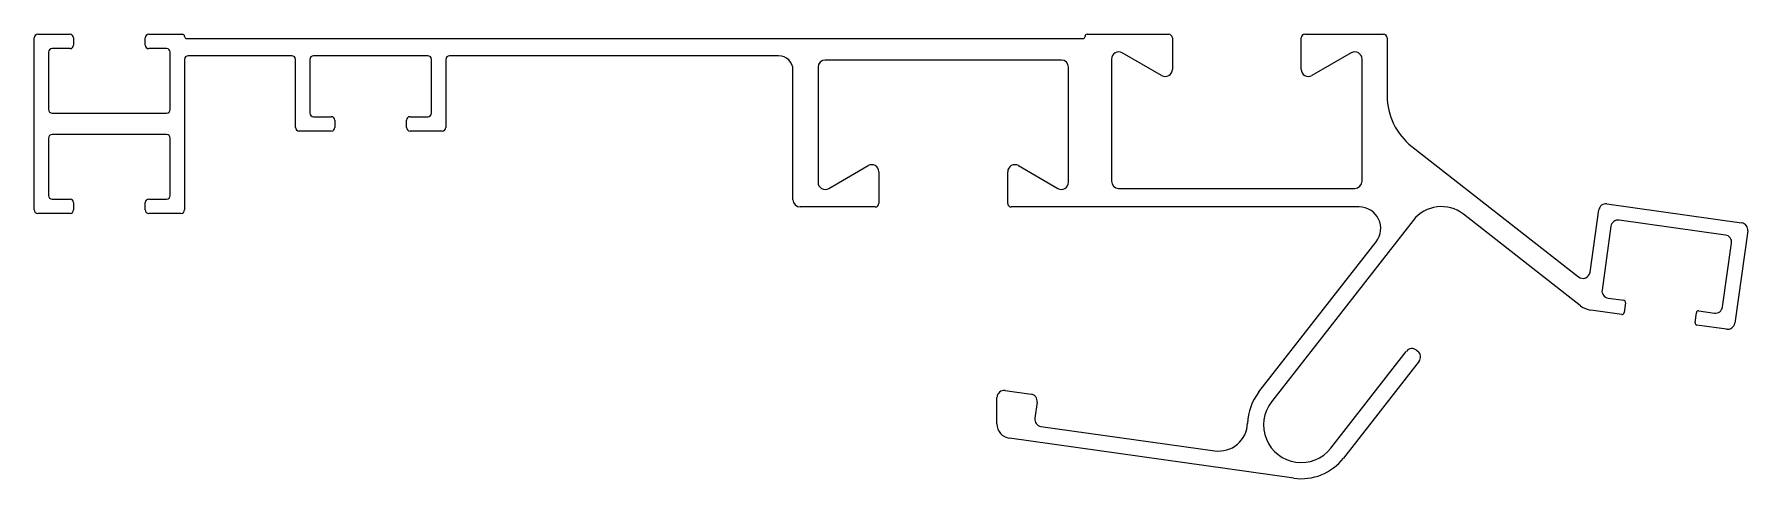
# Model space of a CAD drawing. Extents: x 9 to 248, y 5 to 67.
import ezdxf

# ---------------------------------------------------------------- set-up
doc = ezdxf.new("R2010")
doc.units = 0
doc.layers.get('0').update_dxf_attribs({"linetype": 'CONTINUOUS'})

msp = doc.modelspace()

# ---------------------------------------------------------------- linework, layer by layer
for p, q in [((8.8, 42.34), (8.8, 66.34)), ((9.3, 66.84), (13.8, 66.84)), ((13.8, 64.84), (11.3, 64.84)), ((14.3, 66.34), (14.3, 65.34)), ((24.3, 65.34), (24.3, 66.34)), ((24.8, 66.84), (29.5, 66.84)), ((27.3, 64.84), (24.8, 64.84)), ((30.1, 66.24), (155.3, 66.24)), ((155.9, 66.84), (167.3, 66.84)), ((167.8, 66.34), (167.8, 61.94)), ((185.8, 61.94), (185.8, 66.34)), ((186.3, 66.84), (197.3, 66.84)), ((197.8, 66.34), (197.8, 58.27)), ((10.8, 64.34), (10.8, 56.34)), ((27.8, 56.34), (27.8, 64.34)), ((29.8, 63.34), (29.8, 42.34)), ((44.8, 63.84), (30.3, 63.84)), ((45.3, 53.84), (45.3, 63.34)), ((47.3, 63.34), (47.3, 55.84)), ((63.8, 63.84), (47.8, 63.84)), ((64.3, 55.84), (64.3, 63.34)), ((66.3, 63.34), (66.3, 53.84)), ((112.8, 63.84), (66.8, 63.84)), ((152.3, 63.24), (119.3, 63.24)), ((159.3, 63.38), (159.3, 46.34)), ((166.3, 61.07), (160.8, 64.25)), ((192.8, 64.25), (187.3, 61.07)), ((194.3, 46.34), (194.3, 63.38)), ((114.8, 43.74), (114.8, 61.84)), ((118.3, 62.24), (118.3, 46.2)), ((153.3, 46.2), (153.3, 62.24)), ((11.3, 55.84), (27.3, 55.84)), ((47.8, 55.34), (50.3, 55.34)), ((61.3, 55.34), (63.8, 55.34)), ((27.3, 52.84), (11.3, 52.84)), ((50.3, 53.34), (45.8, 53.34)), ((50.8, 54.84), (50.8, 53.84)), ((60.8, 53.84), (60.8, 54.84)), ((65.8, 53.34), (61.3, 53.34)), ((10.8, 52.34), (10.8, 44.34)), ((27.8, 44.34), (27.8, 52.34)), ((201.26, 51.18), (224.55, 32.98)), ((119.8, 45.33), (125.3, 48.51)), ((146.3, 48.51), (151.8, 45.33)), ((126.8, 47.64), (126.8, 43.24)), ((144.8, 43.24), (144.8, 47.64)), ((11.3, 43.84), (13.8, 43.84)), ((14.3, 43.34), (14.3, 42.34)), ((24.3, 42.34), (24.3, 43.34)), ((24.8, 43.84), (27.3, 43.84)), ((160.3, 45.34), (193.3, 45.34)), ((228.51, 43.17), (247.32, 40.53)), ((13.8, 41.84), (9.3, 41.84)), ((29.3, 41.84), (24.8, 41.84)), ((126.3, 42.74), (115.8, 42.74)), ((193.91, 42.74), (145.3, 42.74)), ((201.45, 40.87), (181.67, 15.55)), ((224.84, 28.94), (208.47, 41.73)), ((226.16, 33.63), (227.38, 42.32)), ((245.07, 38.82), (230.21, 40.91)), ((229.08, 40.06), (227.83, 31.15)), ((248.18, 39.4), (246.37, 26.52)), ((179.89, 16.93), (196.27, 37.89)), ((244.66, 28.78), (245.92, 37.69)), ((228.68, 30.02), (230.86, 29.71)), ((231.11, 29.37), (230.92, 27.99)), ((230.58, 27.73), (226.27, 28.34)), ((240.82, 26.6), (241.02, 27.98)), ((241.36, 28.24), (243.53, 27.93)), ((245.24, 25.67), (241.08, 26.26)), ((189.94, 9.08), (200.49, 22.59)), ((201.9, 22.76), (202.09, 22.61)), ((202.27, 21.2), (191.71, 7.7)), ((144.44, 17.12), (148.06, 16.61)), ((143.3, 12.45), (143.3, 16.13)), ((148.91, 15.48), (148.6, 13.25)), ((149.45, 12.12), (173.75, 8.71)), ((184.76, 4.89), (145.03, 10.47))]:
    msp.add_line(p, q)
for centre, radius, start, end in [((9.3, 66.34), 0.5, 90, 180), ((11.3, 64.34), 0.5, 90, 180), ((13.8, 66.34), 0.5, 360, 90), ((13.8, 65.34), 0.5, 270, 0), ((24.8, 66.34), 0.5, 90, 180), ((24.8, 65.34), 0.5, 180, 270), ((27.3, 64.34), 0.5, 0, 90), ((29.5, 66.54), 0.3, 0.0005, 90), ((30.1, 66.54), 0.3, 180.0005, 270), ((155.3, 66.54), 0.3, 270, 359.9995), ((155.9, 66.54), 0.3, 90, 179.9995), ((167.3, 66.34), 0.5, 0, 90), ((186.3, 66.34), 0.5, 90, 180), ((197.3, 66.34), 0.5, 360, 90), ((30.3, 63.34), 0.5, 90, 180), ((44.8, 63.34), 0.5, 0, 90), ((47.8, 63.34), 0.5, 90, 180), ((63.8, 63.34), 0.5, 0, 90), ((66.8, 63.34), 0.5, 90, 180), ((112.8, 61.84), 2, 0, 90), ((119.3, 62.24), 1, 90, 180), ((152.3, 62.24), 1, 0, 90), ((160.3, 63.38), 1, 60, 180), ((193.3, 63.38), 1, 0, 120), ((166.8, 61.94), 1, 240, 0), ((186.8, 61.94), 1, 180, 300), ((206.8, 58.27), 9, 180, 232), ((11.3, 56.34), 0.5, 180, 270), ((27.3, 56.34), 0.5, 270, 0), ((47.8, 55.84), 0.5, 180, 270), ((50.3, 54.84), 0.5, 360, 90), ((61.3, 54.84), 0.5, 90, 180), ((63.8, 55.84), 0.5, 270, 0), ((11.3, 52.34), 0.5, 90, 180), ((27.3, 52.34), 0.5, 0, 90), ((45.8, 53.84), 0.5, 180, 270), ((50.3, 53.84), 0.5, 270, 0), ((61.3, 53.84), 0.5, 180, 270), ((65.8, 53.84), 0.5, 270, 0), ((125.8, 47.64), 1, 0, 120), ((145.8, 47.64), 1, 60, 180), ((119.3, 46.2), 1, 180, 300), ((152.3, 46.2), 1, 240, 0), ((160.3, 46.34), 1, 180, 270), ((193.3, 46.34), 1, 270, 0), ((11.3, 44.34), 0.5, 180, 270), ((13.8, 43.34), 0.5, 360, 90), ((24.8, 43.34), 0.5, 90, 180), ((27.3, 44.34), 0.5, 270, 0), ((115.8, 43.74), 1, 180, 270), ((126.3, 43.24), 0.5, 270, 0), ((145.3, 43.24), 0.5, 180, 270), ((228.37, 42.18), 1, 82, 172), ((9.3, 42.34), 0.5, 180, 270), ((13.8, 42.34), 0.5, 270, 0), ((24.8, 42.34), 0.5, 180, 270), ((29.3, 42.34), 0.5, 270, 0), ((193.91, 39.74), 3, 322, 90), ((205.39, 37.79), 5, 52, 142), ((230.07, 39.92), 1, 82, 172), ((244.93, 37.83), 1, 352, 82), ((247.19, 39.54), 1, 352, 82), ((225.17, 33.77), 1, 232, 352), ((228.82, 31.01), 1, 172, 262), ((226.69, 31.31), 3, 232, 262), ((230.82, 29.42), 0.3, 352, 82), ((243.67, 28.92), 1, 262, 352), ((230.62, 28.03), 0.3, 262, 352), ((241.12, 26.55), 0.3, 172, 262), ((241.31, 27.94), 0.3, 82, 172), ((245.38, 26.66), 1, 262, 352), ((201.28, 21.97), 1, 52, 142), ((201.48, 21.82), 1, 322, 52), ((144.3, 16.13), 1, 82, 180), ((185.8, 12.31), 7.5, 142, 178.2401), ((147.92, 15.62), 1, 352, 82), ((185.8, 12.31), 5.25, 142, 322), ((145.3, 12.45), 2, 180, 262), ((149.59, 13.11), 1, 172, 262), ((174.31, 12.67), 4, 262, 358.2401), ((185.8, 12.31), 7.5, 262, 322)]:
    msp.add_arc(centre, radius, start, end)

doc.saveas('drawing.dxf')
